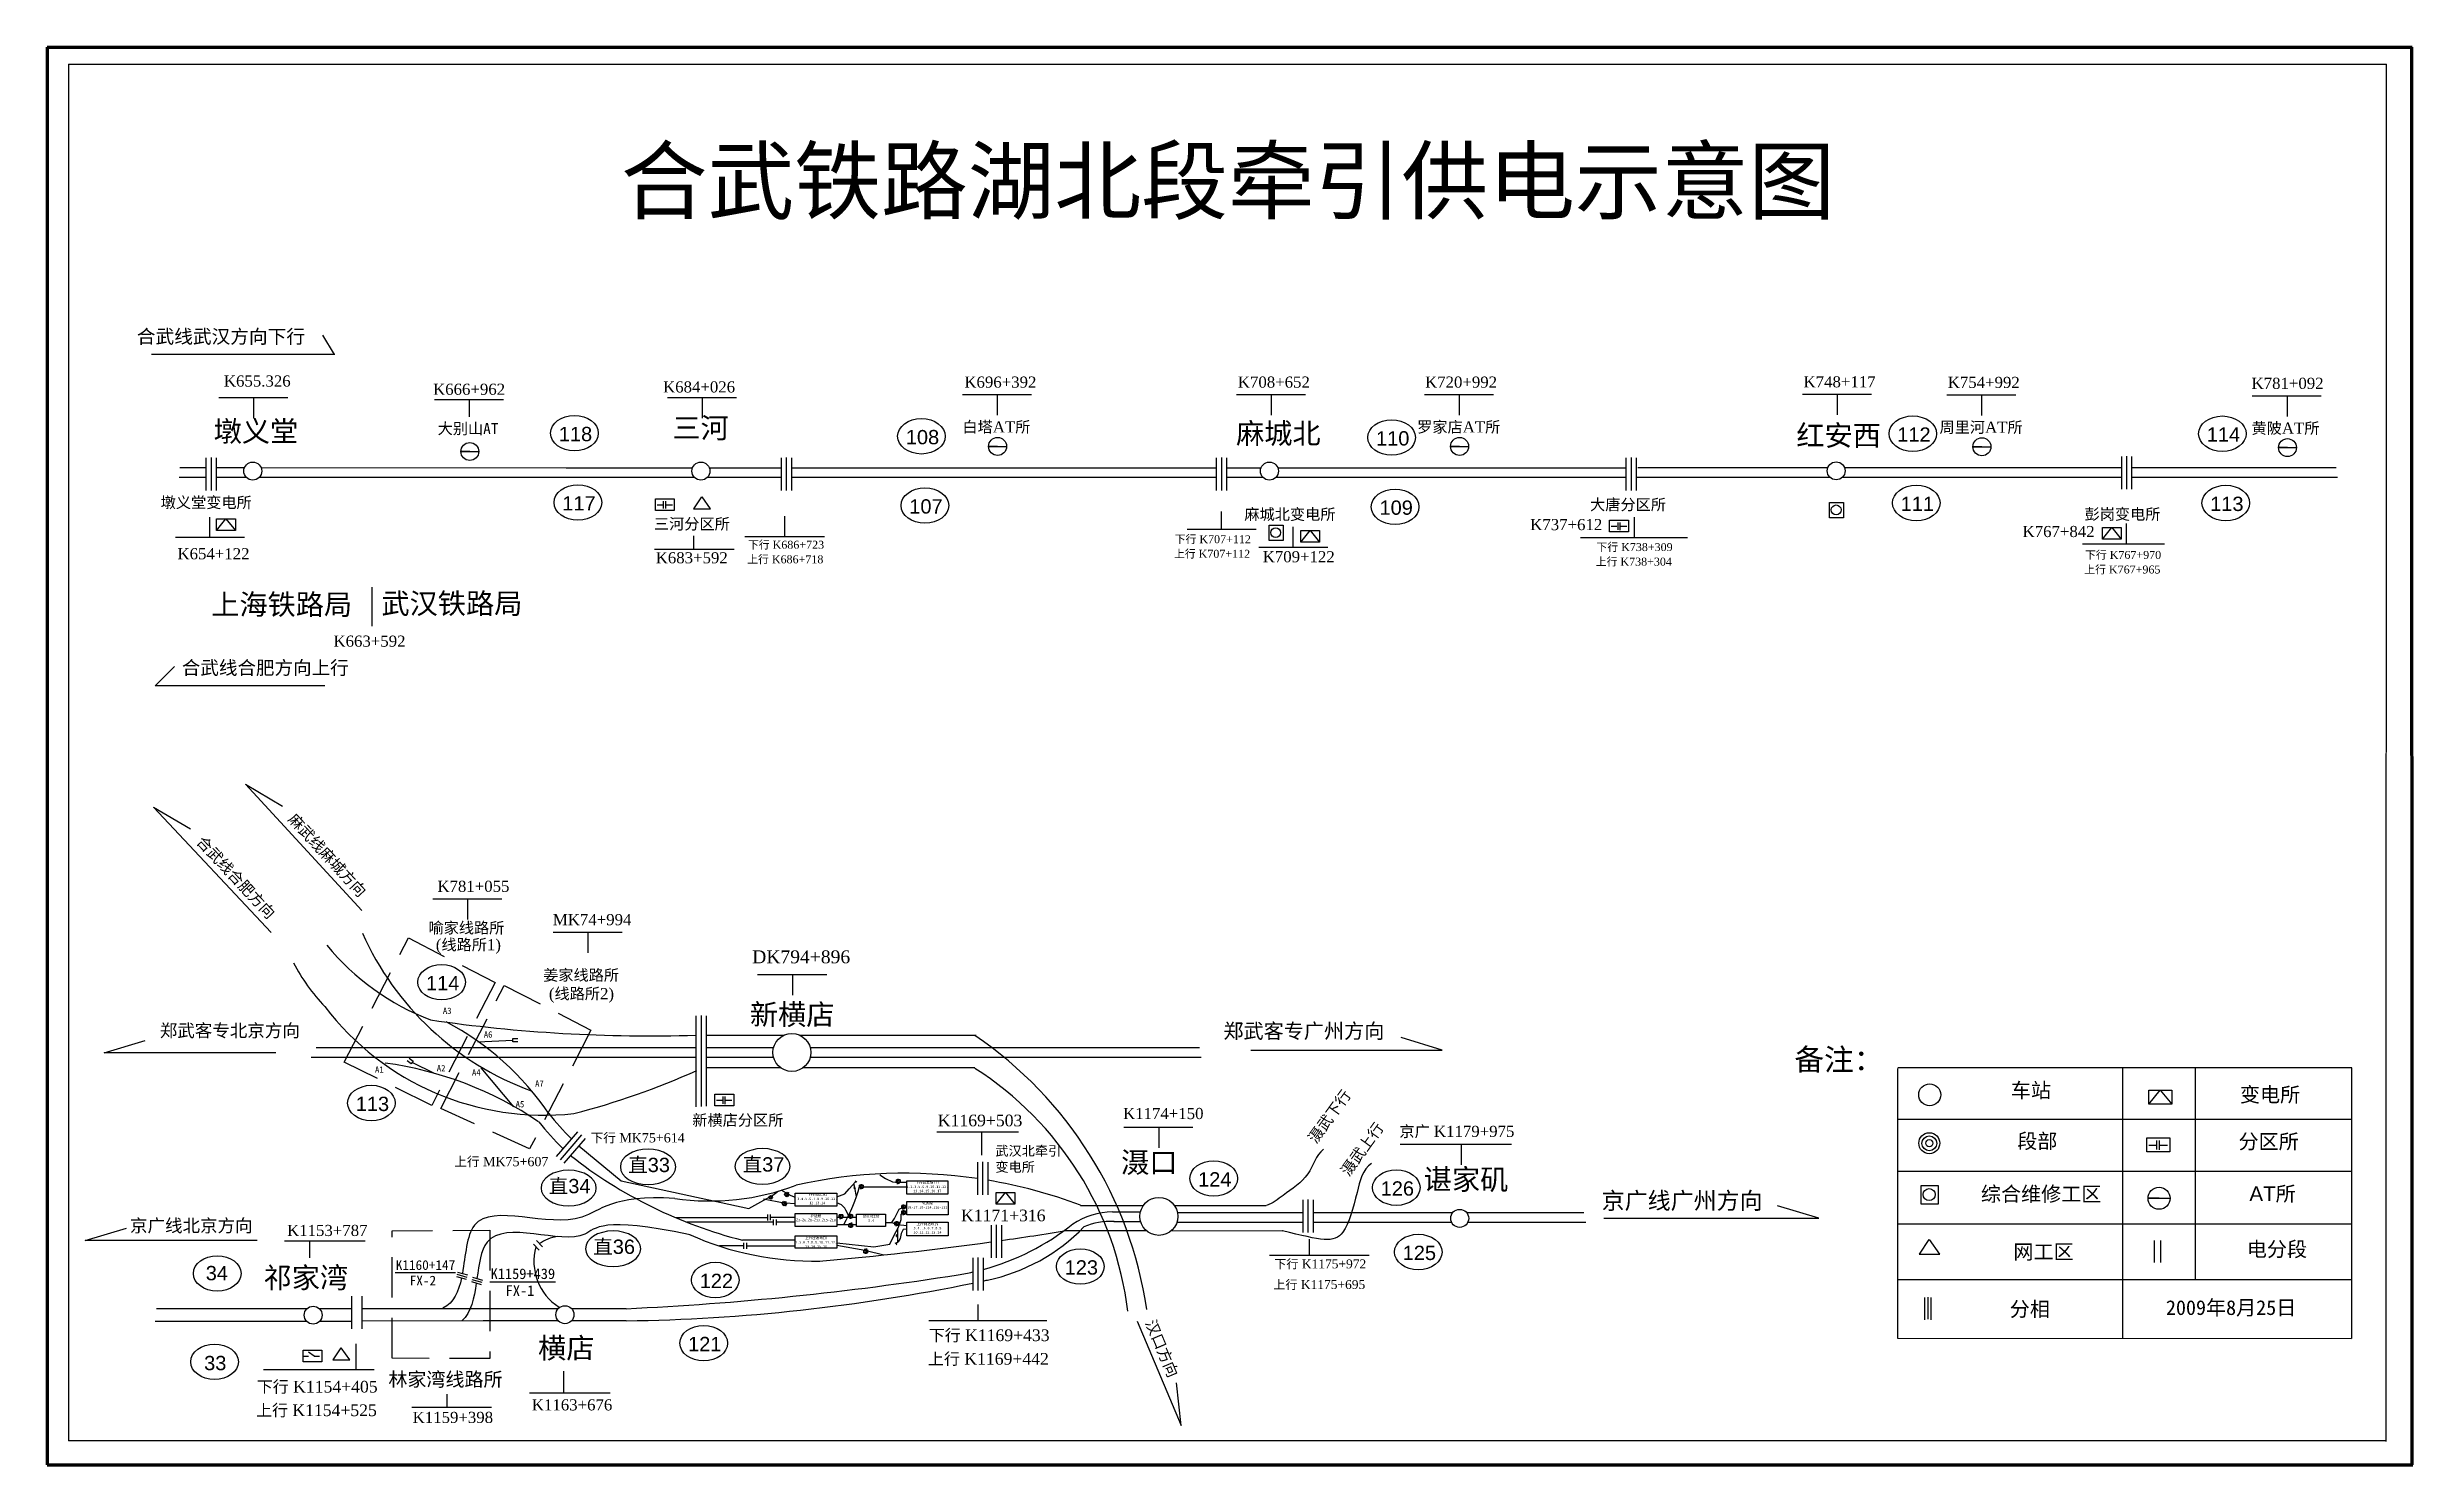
# Model space of a CAD drawing. Header units: millimetres. Extents: x 36 to 26165, y -41 to 810.
# Drawn here: x 36 to 779, y -41 to 405 of the extents above.
import ezdxf

# ---------------------------------------------------------------- set-up
doc = ezdxf.new("R2010")
doc.units = ezdxf.units.MM
doc.header["$MEASUREMENT"] = 0
doc.linetypes.add('DASHED', pattern=[19.05, 12.7, -6.35])
for name, color, linetype, lineweight in [('上站', 10, 'Continuous', 35), ('上站2', 140, 'Continuous', 40), ('站线', 7, 'Continuous', 30)]:
    doc.layers.add(name, color=color, linetype=linetype, lineweight=lineweight)
doc.styles.get("Standard").update_dxf_attribs({"font": 'SimSun.ttf', "height": 6})
doc.styles.add('style1', font='TIMES.TTF', dxfattribs={"height": 1.5})
doc.styles.add('style12', font='SimSun.ttf', dxfattribs={"height": 25.5})
doc.styles.add('隶书', font='SimSun.ttf', dxfattribs={"height": 6.5})

# ---------------------------------------------------------------- blocks, each defined once
blk = doc.blocks.new('GK')
blk.add_lwpolyline([(1229.1, 364.3), (1227.5, 364.3), (1227.5, 365.1), (1229.1, 365.1)], close=True)
at = {"layer": '上站', "color": 1}
for p, q in [((1225.3, 369.2), (1225.3, 364.7)), ((1225.3, 364.7), (1227.4, 364.7)), ((1230.8, 364.7), (1229.2, 364.7)), ((1230.8, 369.2), (1230.8, 364.7))]:
    blk.add_line(p, q, dxfattribs=at)
at = {"layer": '上站'}
for p, q in [((1226.9, 370.3), (1226.9, 367)), ((1229, 370.9), (1229, 366.2))]:
    blk.add_line(p, q, dxfattribs=at)

msp = doc.modelspace()

# ---------------------------------------------------------------- linework, layer by layer
for p, q in [((241.31, 263.16), (238.77, 259.35)), ((244.13, 259.35), (241.45, 263.16)), ((88.74, 252.6), (91.7, 256.27)), ((91.7, 256.27), (94.67, 252.6)), ((238.77, 259.35), (244.13, 259.35)), ((429.74, 248.89), (432.71, 252.55)), ((432.71, 252.55), (435.67, 248.89)), ((333.89, 40.67), (336.85, 44.34)), ((336.85, 44.34), (339.82, 40.67))]:
    msp.add_line(p, q)
at = {"lineweight": -3}
for p, q in [((681.84, 249.88), (684.8, 253.55)), ((684.8, 253.55), (687.76, 249.88)), ((696.4, 72.11), (700.02, 76.58)), ((700.02, 76.58), (703.63, 72.11)), ((627.28, 29.54), (624.18, 24.9)), ((624.18, 24.9), (630.72, 24.9)), ((630.72, 24.9), (627.45, 29.54)), ((127.84, -4.52), (125.3, -8.33)), ((130.66, -8.33), (127.98, -4.52)), ((125.3, -8.33), (130.66, -8.33))]:
    msp.add_line(p, q, dxfattribs=at)
for points in [[(226.77, 262.53), (232.7, 262.53), (232.7, 258.86), (226.77, 258.86)], [(526.87, 255.77), (532.8, 255.77), (532.8, 252.11), (526.87, 252.11)], [(681.84, 253.55), (687.76, 253.55), (687.76, 249.88), (681.84, 249.88)], [(245.49, 75.25), (251.42, 75.25), (251.42, 71.58), (245.49, 71.58)], [(696.4, 76.58), (703.63, 76.58), (703.63, 72.11), (696.4, 72.11)], [(695.8, 61.56), (703.03, 61.56), (703.03, 57.09), (695.8, 57.09)], [(624.83, 46.53), (630.21, 46.53), (630.21, 40.65), (624.83, 40.65)], [(115.94, -5.24), (121.86, -5.24), (121.86, -8.9), (115.94, -8.9)]]:
    msp.add_lwpolyline(points, close=True, dxfattribs=at)
for points in [[(596.04, 261.37), (600.45, 261.37), (600.45, 256.55), (596.04, 256.55)], [(88.74, 256.27), (94.67, 256.27), (94.67, 252.6), (88.74, 252.6)], [(419.77, 254.22), (424.18, 254.22), (424.18, 249.4), (419.77, 249.4)], [(429.74, 252.55), (435.67, 252.55), (435.67, 248.89), (429.74, 248.89)], [(333.89, 44.34), (339.82, 44.34), (339.82, 40.67), (333.89, 40.67)]]:
    msp.add_lwpolyline(points, close=True)
for centre in [(598.11, 259.03), (421.83, 251.88)]:
    msp.add_circle(centre, 1.55)
msp.add_circle((627.35, 43.67), 1.89, dxfattribs=at)
at = {"layer": '站线', "color": 5, "lineweight": 100}
for p, q in [((35.52, 404.53), (779.24, 404.53)), ((35.52, 404.53), (35.52, -41.26)), ((779.1, 404.53), (779.17, -41.26)), ((35.52, -41.26), (779.43, -41.26))]:
    msp.add_line(p, q, dxfattribs=at)
at = {"layer": '站线', "color": 5}
for p, q in [((42.2, 399.27), (771.15, 399.27)), ((42.21, 399.27), (42.23, -33.8)), ((771.12, 399.27), (771.01, -33.94)), ((269.55, 272.31), (403.11, 272.31)), ((535.78, 272.4), (595.49, 272.4)), ((600.73, 272.4), (687.8, 272.4)), ((433.58, 38.03), (477.53, 38.03)), ((481.88, 38.03), (518.72, 38.03)), ((173.65, 7.8), (134.43, 7.79)), ((196.2, 7.8), (173.65, 7.8)), ((217.58, 7.8), (200.43, 7.8)), ((42.22, -33.64), (771.03, -33.64))]:
    msp.add_line(p, q, dxfattribs=at)
at = {"layer": '站线', "color": 7, "lineweight": -3}
for p, q in [((125.83, 307.88), (122.19, 313.95)), ((125.97, 307.88), (68.25, 307.88)), ((89.45, 294.41), (111.16, 294.41)), ((100.37, 294.44), (100.37, 287.93)), ((157.26, 293.71), (178.97, 293.71)), ((168.18, 293.74), (168.18, 288.34)), ((230.58, 294.41), (252.28, 294.41)), ((241.49, 294.44), (241.49, 287.93)), ((323.31, 295.3), (345.02, 295.3)), ((334.23, 295.33), (334.23, 288.81)), ((409.47, 295.3), (431.18, 295.3)), ((420.38, 295.33), (420.38, 288.81)), ((468.6, 295.3), (490.31, 295.3)), ((479.52, 295.33), (479.52, 288.81)), ((587.51, 295.39), (609.21, 295.39)), ((598.42, 295.42), (598.42, 288.9)), ((632.88, 295.21), (654.59, 295.21)), ((643.79, 295.24), (643.79, 288.72)), ((728.99, 294.91), (750.69, 294.91)), ((739.9, 294.94), (739.9, 288.43)), ((168.4, 277.4), (165.57, 277.4)), ((165.57, 277.4), (171.23, 277.4)), ((331.54, 279), (337.21, 279)), ((334.38, 279), (331.54, 279)), ((479.67, 279), (476.84, 279)), ((476.84, 279), (482.5, 279)), ((641.11, 278.91), (646.77, 278.91)), ((643.94, 278.91), (641.11, 278.91)), ((740.05, 278.62), (737.22, 278.62)), ((737.22, 278.62), (742.88, 278.62)), ((227.27, 260.66), (229.06, 260.66)), ((229.25, 261.8), (229.25, 259.52)), ((229.92, 261.8), (229.92, 259.43)), ((230.11, 260.66), (232.09, 260.66)), ((86.66, 250.29), (86.66, 256.8)), ((267.42, 250.55), (267.42, 257.07)), ((404.75, 252.87), (404.75, 258.56)), ((427.37, 247.22), (427.37, 253.73)), ((527.37, 253.91), (529.16, 253.91)), ((529.42, 255.04), (529.42, 252.77)), ((530.08, 255.04), (530.08, 252.68)), ((530.27, 253.91), (532.26, 253.91)), ((534.72, 250.26), (534.72, 256.77)), ((689.46, 248.21), (689.46, 254.73)), ((97.58, 250.31), (75.87, 250.31)), ((226.47, 246.68), (251.55, 246.68)), ((238.85, 246.68), (238.85, 250.84)), ((279.98, 250.58), (254.91, 250.58)), ((415.67, 252.9), (393.96, 252.9)), ((438.29, 247.24), (416.58, 247.24)), ((551.35, 250.29), (517.72, 250.29)), ((701.37, 248.24), (675.58, 248.24)), ((137.63, 234.74), (137.63, 222.42)), ((69.41, 203.65), (75.5, 209.73)), ((122.76, 203.65), (69.41, 203.65)), ((134.46, 133.03), (97.83, 172.73)), ((97.83, 172.73), (109.46, 165.87)), ((105.88, 126.15), (68.88, 165.51)), ((68.88, 165.51), (80.57, 158.76)), ((53.39, 88.28), (66.32, 92.18)), ((474.19, 89.15), (461.26, 93.05)), ((107.41, 88.28), (53.39, 88.28)), ((414.02, 89.15), (474.19, 89.15)), ((617.45, 83.38), (617.45, -1.44)), ((617.55, 83.65), (760.24, 83.65)), ((688.31, -1.38), (688.31, 83.53)), ((711.06, 83.53), (711.06, 16.86)), ((760.19, 83.56), (760.19, -1.53)), ((247.98, 74.52), (247.98, 72.25)), ((248.64, 74.52), (248.64, 72.15)), ((245.99, 73.38), (247.79, 73.38)), ((248.83, 73.38), (250.82, 73.38)), ((617.52, 67.46), (760.16, 67.46)), ((374.12, 64.86), (395.83, 64.86)), ((385.04, 64.88), (385.04, 58.37)), ((480.22, 59.53), (480.22, 53.02)), ((698.83, 60.67), (698.83, 57.9)), ((699.64, 60.67), (699.64, 57.78)), ((460.96, 59.51), (495.97, 59.51)), ((696.41, 59.28), (698.6, 59.28)), ((699.87, 59.28), (702.29, 59.28)), ((760.18, 50.97), (617.52, 50.97)), ((261.98, 37.45), (261.98, 35.59)), ((262.91, 37.46), (262.91, 35.61)), ((592.62, 36.25), (579.69, 40.14)), ((699.66, 42.53), (696.21, 42.53)), ((696.21, 42.53), (703.12, 42.53)), ((47.45, 29.24), (60.38, 33.14)), ((263.77, 35.88), (263.77, 34.02)), ((264.7, 35.89), (264.7, 34.04)), ((524.99, 36.25), (592.62, 36.25)), ((617.52, 34.48), (760.18, 34.48)), ((101.47, 29.24), (47.45, 29.24)), ((110.09, 29.1), (135.52, 29.1)), ((117.95, 29.1), (117.95, 23.75)), ((190.16, 26.21), (188.46, 28.08)), ((191.22, 27.26), (189.34, 29.26)), ((254.52, 28.5), (254.52, 26.64)), ((255.44, 28.51), (255.44, 26.65)), ((302.25, 28.44), (302.1, 28.29)), ((302.46, 28.28), (302.25, 28.44)), ((302.46, 28.28), (302.69, 28.09)), ((302.69, 28.09), (302.46, 28.28)), ((302.69, 28.09), (302.52, 27.92)), ((302.52, 27.92), (302.69, 28.09)), ((419.92, 24.6), (451.19, 24.6)), ((698.14, 29.24), (698.14, 22.3)), ((700.15, 29.24), (700.15, 22.3)), ((760.18, 16.86), (617.45, 16.86)), ((625.86, 11.27), (625.86, 4.33)), ((626.93, 11.4), (626.93, 4.46)), ((627.86, 11.27), (627.86, 4.33)), ((312.76, 4.1), (349.84, 4.1)), ((378.31, 3.93), (392.1, -28.93)), ((116.12, -7.09), (117.7, -7.09)), ((119.43, -7.09), (117.63, -5.89)), ((119.43, -7.09), (121.16, -7.09)), ((132.54, -3.22), (132.54, -11.29)), ((617.45, -1.44), (760.19, -1.53)), ((103.51, -11.29), (138.27, -11.29)), ((197.88, -11.85), (197.88, -18.63)), ((187.2, -18.63), (212.49, -18.63)), ((392.1, -28.93), (390.69, -15.5)), ((150.18, -23.17), (175.22, -23.17))]:
    msp.add_line(p, q, dxfattribs=at)
at = {"layer": '站线', "color": 7}
for p, q in [((85.42, 275.44), (85.42, 265.17)), ((87.06, 275.54), (87.06, 265.17)), ((88.66, 275.44), (88.66, 265.17)), ((266.3, 275.44), (266.3, 265.17)), ((267.94, 275.54), (267.94, 265.17)), ((269.55, 275.44), (269.55, 265.17)), ((403.11, 275.44), (403.11, 265.17)), ((404.76, 275.54), (404.76, 265.17)), ((406.36, 275.44), (406.36, 265.17)), ((531.97, 275.44), (531.97, 265.17)), ((533.61, 275.54), (533.61, 265.17)), ((535.22, 275.44), (535.22, 265.17)), ((687.8, 275.85), (687.8, 265.58)), ((689.44, 275.95), (689.44, 265.58)), ((691.04, 275.85), (691.04, 265.58)), ((156.8, 136.73), (178.51, 136.73)), ((167.72, 136.76), (167.72, 130.24)), ((194.62, 126.24), (216.33, 126.24)), ((205.54, 126.27), (205.54, 119.76)), ((258.92, 112.93), (280.63, 112.93)), ((269.84, 112.95), (269.84, 106.44)), ((239.5, 99.91), (239.5, 71.33)), ((241.14, 100.03), (241.14, 71.39)), ((242.75, 99.95), (242.75, 71.52)), ((202.26, 63.44), (195.55, 55.67)), ((203.56, 62.44), (196.79, 54.59)), ((204.71, 61.32), (198, 53.55)), ((328.03, 53.85), (328.03, 43.58)), ((329.67, 53.95), (329.67, 43.58)), ((331.27, 53.85), (331.27, 43.58)), ((430.34, 42.05), (430.34, 31.78)), ((431.98, 42.15), (431.98, 31.78)), ((433.58, 42.05), (433.58, 31.78)), ((332.32, 34.06), (332.32, 23.79)), ((333.96, 34.16), (333.96, 23.79)), ((335.56, 34.06), (335.56, 23.79)), ((326.58, 23.82), (326.58, 13.55)), ((328.22, 23.92), (328.22, 13.55)), ((329.82, 23.82), (329.82, 13.55)), ((131.19, 11.69), (131.19, 1.42)), ((134.43, 11.69), (134.43, 1.42))]:
    msp.add_line(p, q, dxfattribs=at)
at = {"layer": '站线'}
for p, q in [((76.99, 269.28), (85.42, 269.28)), ((77.18, 272.32), (85.42, 272.32))]:
    msp.add_line(p, q, dxfattribs=at)
at = {"layer": '站线', "color": 1}
for p, q in [((88.66, 272.32), (97.54, 272.32)), ((102.77, 272.32), (198.68, 272.31)), ((198.68, 272.31), (238.46, 272.31)), ((243.69, 272.31), (266.3, 272.31)), ((243.7, 272.31), (266.27, 272.31)), ((243.7, 272.31), (266.27, 272.31)), ((394.27, 272.31), (403.11, 272.31)), ((406.37, 272.31), (417.27, 272.31)), ((422.5, 272.31), (531.97, 272.31)), ((691.04, 272.4), (755.32, 272.4)), ((370.51, 38.23), (379.31, 38.23)), ((390.97, 38.03), (430.34, 38.03)), ((117.14, 7.78), (69.83, 7.78)), ((131.19, 7.79), (121.11, 7.78))]:
    msp.add_line(p, q, dxfattribs=at)
at = {"layer": '站线', "color": 3}
for p, q in [((88.66, 269.28), (98.1, 269.28)), ((102.21, 269.28), (239.02, 269.29)), ((243.14, 269.29), (266.3, 269.29)), ((243.14, 269.29), (266.27, 269.29)), ((406.36, 269.29), (417.82, 269.29)), ((421.95, 269.29), (531.97, 269.3)), ((691.04, 269.31), (755.78, 269.31)), ((370.99, 35.25), (379.35, 35.25)), ((390.82, 35.06), (430.34, 35.06)), ((117.12, 3.77), (69.48, 3.75)), ((131.19, 3.82), (121.15, 3.78))]:
    msp.add_line(p, q, dxfattribs=at)
at = {"layer": '站线', "color": 30}
for p, q in [((269.55, 269.29), (403.11, 269.29)), ((535.41, 269.3), (596.12, 269.3)), ((600.09, 269.3), (687.8, 269.31)), ((433.58, 35.06), (477.12, 35.06)), ((482.29, 35.06), (519.43, 35.06)), ((172.62, 3.98), (134.43, 3.83)), ((196.24, 3.98), (172.62, 3.98)), ((217.58, 3.98), (200.38, 3.98))]:
    msp.add_line(p, q, dxfattribs=at)
at = {"layer": '站线', "color": 5, "lineweight": -3}
for p, q in [((120.08, 89.94), (239.5, 89.94)), ((118.54, 86.95), (239.5, 86.96)), ((286.34, 43.96), (287.75, 45.5)), ((287.75, 45.5), (289.74, 47.72)), ((289.5, 45.91), (289.18, 47.1)), ((289.61, 47.84), (289.78, 48.01)), ((289.91, 47.6), (289.61, 47.84)), ((289.91, 47.6), (290.07, 47.78)), ((283.79, 43.03), (286.34, 43.96))]:
    msp.add_line(p, q, dxfattribs=at)
at = {"layer": '站线', "color": 1, "lineweight": 30}
for p, q in [((170.91, 91.75), (181.94, 92.29)), ((181.91, 92.74), (183.46, 92.76)), ((181.92, 91.75), (181.91, 92.74)), ((183.47, 91.77), (181.92, 91.75))]:
    msp.add_line(p, q, dxfattribs=at)
at = {"layer": '站线', "color": 0, "lineweight": -3}
for p, q in [((242.75, 93.79), (267.13, 93.79)), ((272.24, 93.79), (327.65, 93.79)), ((242.88, 83.68), (266.02, 83.68)), ((273.36, 83.68), (327.25, 83.68)), ((161.2, -19.06), (161.2, -23.15))]:
    msp.add_line(p, q, dxfattribs=at)
at = {"layer": '站线', "color": 1, "lineweight": -3}
for p, q in [((242.75, 89.94), (263.92, 89.94)), ((275.46, 89.94), (397.89, 89.94)), ((242.75, 86.96), (263.89, 86.96)), ((275.49, 86.96), (398.41, 86.96))]:
    msp.add_line(p, q, dxfattribs=at)
at = {"layer": '站线', "color": 3, "lineweight": 30}
for p, q in [((149.95, 84.83), (148.74, 85.79)), ((149.35, 86.57), (150.57, 85.61)), ((150.57, 85.61), (149.95, 84.83)), ((157.34, 81.75), (150.3, 85.23))]:
    msp.add_line(p, q, dxfattribs=at)
at = {"layer": '站线', "lineweight": -3}
for p, q in [((182.2, 71.26), (172.02, 83.58)), ((315.3, 63.45), (340.91, 63.45)), ((329.27, 63.35), (329.27, 56.05)), ((432.33, 29.62), (432.33, 24.58)), ((328.18, 9.12), (328.18, 4.08))]:
    msp.add_line(p, q, dxfattribs=at)
at = {"layer": '站线', "color": 5, "lineweight": 30}
for p, q in [((202.7, 58.98), (216.01, 47.99)), ((216.01, 47.99), (256.1, 39.3)), ((256.1, 39.3), (262.76, 43.01)), ((260.79, 42.4), (267.15, 41.12)), ((267.63, 41.05), (270.75, 40.9)), ((268.35, 43.79), (270.73, 42.91))]:
    msp.add_line(p, q, dxfattribs=at)
at = {"layer": '站线', "color": 6, "lineweight": 30}
for p, q in [((263.13, 43.12), (265.46, 44.85)), ((267.98, 44.14), (266.33, 45.09)), ((297.32, 49.93), (299.1, 48.71)), ((299.1, 48.71), (301.37, 47.71))]:
    msp.add_line(p, q, dxfattribs=at)
at = {"layer": '站线', "color": 51, "lineweight": -3}
for p, q in [((290.03, 43.13), (289.53, 45.77)), ((290.98, 46.14), (291.34, 46.14)), ((270.77, 36.45), (262.91, 36.45)), ((270.74, 35.01), (264.7, 35.01)), ((283.75, 34.27), (287.93, 34.27)), ((283.78, 36.59), (284.92, 36.59))]:
    msp.add_line(p, q, dxfattribs=at)
at = {"layer": '站线', "color": 97, "lineweight": 30}
for p, q in [((291.8, 46.13), (305.84, 46.13)), ((303.37, 47.61), (305.82, 47.59))]:
    msp.add_line(p, q, dxfattribs=at)
at = {"layer": '站线', "color": 242, "lineweight": 30}
msp.add_line((301.37, 47.71), (302.91, 47.62), dxfattribs=at)
at = {"layer": '站线', "color": 130, "lineweight": -3}
for p, q in [((301.93, 36.14), (303.48, 39.13)), ((303.48, 39.13), (304.6, 39.67)), ((288.37, 34.27), (290.05, 34.24)), ((288.41, 36.6), (290.05, 36.57)), ((299.11, 34.95), (301.14, 34.88)), ((301.14, 34.88), (301.93, 36.14)), ((301.14, 34.88), (302.47, 34.37))]:
    msp.add_line(p, q, dxfattribs=at)
at = {"layer": '站线', "color": 125, "lineweight": -3}
for p, q in [((304.08, 37.52), (304.66, 37.94)), ((304.08, 35.83), (304.08, 37.52)), ((300.46, 28.14), (301.79, 30.71)), ((301.79, 30.71), (303.18, 33.41)), ((302.87, 32.79), (302.86, 30.87)), ((303.18, 33.41), (304.08, 35.83)), ((283.78, 28.47), (295.49, 27.27)), ((283.8, 27.79), (292.6, 26.21)), ((295.49, 27.27), (300.46, 28.14))]:
    msp.add_line(p, q, dxfattribs=at)
at = {"layer": '站线', "color": 53, "lineweight": -3}
for p, q in [((305.06, 39.63), (305.82, 39.62)), ((305.11, 37.93), (305.82, 37.93)), ((293.1, 26.1), (298.61, 24.77))]:
    msp.add_line(p, q, dxfattribs=at)
at = {"layer": '站线', "color": 2, "lineweight": -3}
for p, q in [((360.48, 40.24), (380.21, 40.24)), ((390.02, 40.24), (418.89, 40.24)), ((356.01, 32.4), (381.11, 32.4)), ((389.12, 32.4), (423.92, 32.33))]:
    msp.add_line(p, q, dxfattribs=at)
at = {"layer": '站线', "color": 125, "lineweight": 30}
for p, q in [((261.97, 36.43), (233.14, 36.43)), ((263.78, 35), (236.65, 35)), ((270.76, 29.37), (254.16, 29.37)), ((270.73, 27.5), (255.45, 27.5))]:
    msp.add_line(p, q, dxfattribs=at)
at = {"layer": '站线', "color": 70, "lineweight": -3}
msp.add_line((285.36, 36.59), (287.97, 36.59), dxfattribs=at)
at = {"layer": '站线', "color": 175, "lineweight": -3}
for p, q in [((302.86, 30.7), (302.93, 28.69)), ((302.93, 34.23), (305.82, 34)), ((303.7, 29.83), (303.13, 28.85)), ((304.08, 31.41), (303.7, 29.83)), ((304.72, 32.71), (304.08, 31.41)), ((305.83, 32.79), (304.72, 32.71)), ((303.13, 28.85), (302.46, 28.28))]:
    msp.add_line(p, q, dxfattribs=at)
at = {"layer": '站线', "color": 53, "lineweight": 30}
msp.add_line((254.52, 27.56), (246.88, 27.56), dxfattribs=at)
at = {"layer": '站线', "color": 7, "linetype": 'DASHED', "lineweight": -3}
for points in [[(149.07, 124.44), (176.33, 110.39), (156.43, 71.76), (128.91, 85.36)], [(179.22, 109.46), (206.47, 95.41), (187.2, 58.05), (159.28, 70.78)], [(143.98, 32.33), (174.65, 32.48), (174.68, -7.89), (144.02, -7.77)]]:
    msp.add_lwpolyline(points, close=True, dxfattribs=at)
at = {"layer": '站线', "color": 9, "lineweight": -3}
for points in [[(305.82, 48.05), (318.73, 48.05), (318.73, 43.8), (305.82, 43.8)], [(270.75, 44.12), (283.78, 44.12), (283.78, 40.06), (270.75, 40.06)], [(270.75, 37.72), (283.78, 37.72), (283.78, 33.66), (270.75, 33.66)], [(290.05, 37.51), (299.12, 37.51), (299.12, 33.67), (290.05, 33.67)], [(305.82, 41.53), (318.79, 41.53), (318.79, 37.28), (305.82, 37.28)], [(270.75, 30.67), (283.78, 30.67), (283.78, 26.83), (270.75, 26.83)], [(305.82, 35.02), (318.86, 35.02), (318.86, 30.69), (305.82, 30.69)]]:
    msp.add_lwpolyline(points, close=True, dxfattribs=at)
at = {"layer": '站线', "lineweight": -3}
for points in [[(144.92, 19.23), (163.9, 19.23)], [(164.21, 17.93), (167.3, 17.04)], [(164.35, 18.62), (167.44, 17.72)], [(164.55, 19.3), (167.64, 18.41)], [(168.91, 16.32), (172, 15.43)], [(169.05, 17.01), (172.14, 16.12)], [(169.26, 17.7), (172.35, 16.8)], [(174.72, 16.3), (195.33, 16.3)]]:
    msp.add_lwpolyline(points, dxfattribs=at)
at = {"layer": '站线', "color": 7, "lineweight": -3}
for centre, radius in [((168.4, 277.4), 2.83), ((334.38, 279), 2.83), ((479.67, 279), 2.83), ((643.94, 278.91), 2.83), ((740.05, 278.62), 2.83), ((100.15, 271.23), 2.83), ((241.08, 271.23), 2.83), ((419.88, 271.23), 2.83), ((598.11, 271.32), 2.83), ((269.69, 88.39), 5.97), ((627.53, 75.08), 3.45), ((627.4, 59.85), 3.3), ((627.4, 59.8), 2.32), ((627.4, 59.85), 1.12), ((699.66, 42.53), 3.45), ((385.11, 36.83), 5.97), ((479.71, 36.22), 2.83), ((119.13, 5.77), 2.83), ((198.31, 5.92), 2.83)]:
    msp.add_circle(centre, radius, dxfattribs=at)
at = {"layer": '站线', "color": 1}
for centre, radius, start, end in [((184.46, 172.59), 79.23, 219.58582, 248.98462), ((309.42, 95.58), 78.14, 285.13398, 308.52499)]:
    msp.add_arc(centre, radius, start, end, dxfattribs=at)
at = {"layer": '站线', "lineweight": -3}
msp.add_arc((219.73, 163.77), 93.13, 203.952, 249.85106, dxfattribs=at)
at = {"layer": '站线', "color": 3}
for centre, radius, start, end in [((164.57, 143.13), 58.04, 207.23383, 223.99024), ((319.19, 74.48), 58.92, 281.78194, 315.97375), ((209.18, 587.28), 583.36, 281.9354, 282.07143)]:
    msp.add_arc(centre, radius, start, end, dxfattribs=at)
at = {"layer": '站线', "color": 3, "lineweight": 30}
for centre, radius, start, end in [((191.67, 155.12), 86.46, 217.21867, 276.29859), ((126.8, -26.44), 112.48, 55.78397, 82.34613), ((139.99, 305.42), 244.03, 284.51673, 294.14592), ((254.43, 117.09), 81.79, 218.15113, 226.08588), ((369.79, 14.67), 20.58, 86.64109, 113.67751)]:
    msp.add_arc(centre, radius, start, end, dxfattribs=at)
at = {"layer": '站线', "color": 1, "lineweight": 30}
for centre, radius, start, end in [((225.26, 572.47), 478.87, 261.69029, 271.70353), ((119.45, 19.16), 89.12, 34.02727, 62.22405), ((256.27, 117.74), 79.51, 217.5943, 225.3004), ((370.99, 14.53), 23.72, 91.05419, 123.10659)]:
    msp.add_arc(centre, radius, start, end, dxfattribs=at)
at = {"layer": '站线', "color": 0, "lineweight": -3}
for centre, radius, start, end in [((256.19, -10.93), 126.48, 8.4125, 55.81731), ((270.28, -5.84), 105.84, 6.95968, 57.4364)]:
    msp.add_arc(centre, radius, start, end, dxfattribs=at)
at = {"layer": '站线', "color": 125, "lineweight": 30}
msp.add_arc((289.64, 169.77), 144.82, 231.80112, 255.8156, dxfattribs=at)
at = {"layer": '站线', "color": 6, "lineweight": 30}
for centre, radius, start, end in [((243.95, 117.93), 76.26, 261.67506, 290.82968), ((305.17, -106.46), 156.86, 81.62184, 102.55892)]:
    msp.add_arc(centre, radius, start, end, dxfattribs=at)
at = {"layer": '站线', "color": 51, "lineweight": -3}
msp.add_arc((241.91, 59.73), 50.91, 330, 344.58468, dxfattribs=at)
at = {"layer": '站线', "color": 2, "lineweight": -3}
for centre, radius, start, end in [((305.17, -106.46), 156.86, 69.35583, 80.42194), ((195.13, 1015.86), 996.55, 278.10067, 279.28978)]:
    msp.add_arc(centre, radius, start, end, dxfattribs=at)
at = {"layer": '站线', "color": 53, "lineweight": 30}
for centre, radius, start, end in [((198.06, 16.86), 13.8, 99.32341, 124.32626), ((276.71, 119.23), 96.46, 246.03318, 271.03025), ((195.13, 1015.86), 996.55, 274.78806, 277.91228)]:
    msp.add_arc(centre, radius, start, end, dxfattribs=at)
at = {"layer": '站线', "color": 5, "lineweight": 30}
msp.add_arc((205.55, 22.66), 16.99, 164.26045, 237.61912, dxfattribs=at)
at = {"layer": '站线', "color": 5}
for centre, radius, start, end in [((172.41, 966.58), 959.85, 272.69762, 278.96664), ((309.42, 95.58), 78.14, 279.26896, 282.68266)]:
    msp.add_arc(centre, radius, start, end, dxfattribs=at)
at = {"layer": '站线', "color": 30}
msp.add_arc((209.18, 587.28), 583.36, 270.82538, 281.60987, dxfattribs=at)
at = {"layer": '站线', "color": 1, "lineweight": -3}
for centre in [(201.3, 283.16), (458.31, 281.81), (719.56, 282.99), (159.53, 110.48), (402.35, 48.74), (88.96, 18.89)]:
    msp.add_ellipse(centre, major_axis=(-7.49, 0), ratio=0.74516, dxfattribs=at)
at = {"layer": '站线', "color": 5, "lineweight": -3}
for centre in [(310.43, 282.19), (622.22, 283), (459.77, 45.88), (245.61, 16.81)]:
    msp.add_ellipse(centre, major_axis=(-7.49, 0), ratio=0.74516, dxfattribs=at)
at = {"layer": '站线', "color": 70, "lineweight": -3}
msp.add_ellipse((202.39, 261.37), major_axis=(-7.49, 0), ratio=0.74516, dxfattribs=at)
at = {"layer": '站线', "color": 30, "lineweight": -3}
for centre in [(311.52, 260.4), (623.31, 261.21), (466.69, 25.62), (241.95, -3.05)]:
    msp.add_ellipse(centre, major_axis=(-7.49, 0), ratio=0.74516, dxfattribs=at)
at = {"layer": '站线', "color": 3, "lineweight": -3}
for centre in [(459.4, 260.01), (720.65, 261.2), (137.44, 72.48), (360.39, 21.05), (88.11, -8.89)]:
    msp.add_ellipse(centre, major_axis=(-7.49, 0), ratio=0.74516, dxfattribs=at)
at = {"layer": '站线', "color": 5, "lineweight": -3, "extrusion": (0, 0, -1)}
msp.add_ellipse((224.45, 52.4), major_axis=(8.69, 0), ratio=0.64254, dxfattribs=at)
at = {"layer": '站线', "color": 6, "lineweight": -3, "extrusion": (0, 0, -1)}
msp.add_ellipse((260.44, 52.56), major_axis=(8.69, 0), ratio=0.64254, dxfattribs=at)
at = {"layer": '站线', "color": 125, "lineweight": -3, "extrusion": (0, 0, -1)}
msp.add_ellipse((199.48, 45.75), major_axis=(8.69, 0), ratio=0.64254, dxfattribs=at)
at = {"layer": '站线', "color": 53, "lineweight": -3, "extrusion": (0, 0, -1)}
msp.add_ellipse((213.46, 26.67), major_axis=(8.69, 0), ratio=0.64254, dxfattribs=at)
at = {"layer": '站线', "color": 2, "lineweight": -3}
for points, start_tangent, end_tangent in [([(436.88, 57.93), (431.93, 50.21), (424.21, 43.45), (418.98, 40.24)], (-0.774833, -0.632166), (-0.93638, -0.350989)), ([(451.96, 53.51), (447.42, 44.31), (443, 31.92), (423.97, 32.32), (423.92, 32.33)], (-0.824157, -0.566361), (0.935049, -0.354519))]:
    msp.add_spline(points, degree=3, dxfattribs=dict(at, start_tangent=start_tangent, end_tangent=end_tangent))
at = {"layer": '站线', "color": 6, "lineweight": 30}
msp.add_open_spline([(232.9, 42.47), (213.02, 43.66), (202.2, 28.74), (167.77, 44.83), (167.08, 24.55), (166.06, 18.87)], degree=3, knots=[0, 0, 0, 0, 17.902621, 51.807721, 66.971945, 66.971945, 66.971945, 66.971945], dxfattribs=at)
at = {"layer": '站线', "color": 5, "lineweight": -3}
msp.add_spline([(287.62, 36.6), (283.78, 41.07), (283.76, 41.08), (283.76, 41.09)], degree=3, dxfattribs=at)
at = {"layer": '站线', "color": 53, "lineweight": 30}
msp.add_open_spline([(237.66, 31.06), (209.42, 37.08), (205.09, 23.93), (173.46, 38.71), (171.28, 21.81), (170.64, 17.3)], degree=3, knots=[2.150194, 2.150194, 2.150194, 2.150194, 17.902621, 51.807721, 63.672027, 63.672027, 63.672027, 63.672027], dxfattribs=at)
at = {"layer": '站线', "color": 5, "lineweight": 30}
msp.add_open_spline([(165.79, 17.47), (164.91, 13.28), (163.41, 9.59), (159.96, 7.98)], degree=3, dxfattribs=at)
at = {"layer": '站线', "color": 30, "lineweight": 30}
msp.add_open_spline([(170.44, 15.88), (169.74, 11.21), (168.8, 6.6), (165.94, 3.98)], degree=3, dxfattribs=at)

# ---------------------------------------------------------------- block references
at = {"layer": '上站', "color": 5}
for p, xscale, yscale, zscale, rotation in [((-3.03, 84.27), 0.2138725578625139, 0.213872557862544, 0.2138725578625435, 334.8587816273471), ((240.2, 109.38), 0.06274270519476123, 0.06274270519474356, 0.06274270519474993, 291.1266173772896), ((551.09, 123.06), 0.2111818438267961, 0.211181843826779, 0.2111818438267819, 179.8576663040213), ((562.65, 124.68), 0.2111818438267961, 0.211181843826779, 0.2111818438267819, 179.8576663040213), ((83.34, -81.22), 0.1703723074865265, 0.1703723074865167, 0.1703723074865166, 17.98771034628427), ((-3.79, 81.4), 0.2138725578625139, 0.213872557862544, 0.2138725578625435, 334.8587816273471), ((544.65, 113.66), 0.2111818438267961, 0.211181843826779, 0.2111818438267819, 179.8576663040213), ((547.71, 113.7), 0.2111818438267961, 0.211181843826779, 0.2111818438267819, 179.8576663040213), ((564.34, 116.65), 0.2111818438267961, 0.211181843826779, 0.2111818438267819, 179.8576663040213), ((564.4, 114.9), 0.2111818438267961, 0.211181843826779, 0.2111818438267819, 179.8576663040213), ((28.65, -42.82), 0.2111818438268529, 0.211181843826779, 0.2111818438267819, 359.8576663040213), ((562.22, 111.44), 0.2111818438267961, 0.211181843826779, 0.2111818438267819, 179.8576663040213), ((273.61, 129.27), 0.08014251239446303, 0.08014251239444548, 0.08014251239446073, 269.8576663040097), ((33.37, -50.98), 0.2111818438268529, 0.211181843826779, 0.2111818438267819, 359.8576663040213)]:
    msp.add_blockref('GK', p, dxfattribs=dict(at, xscale=xscale, yscale=yscale, zscale=zscale, rotation=rotation))

# ---------------------------------------------------------------- texts
at = {"lineweight": -3, "attachment_point": 1}
for s, insert, char_height, width in [('{\\fSimSun|b0|i0|c134|p2;\\H1.187x;备注：}', (584.96, 89.61), 5.7787, 27.9156), ('{\\fSimSun|b0|i0|c134|p2;\\H1.187x;车站}', (653.05, 78.81), 3.9013, 22.0106), ('{\\fSimSun|b0|i0|c134|p2;变电所}', (725.09, 77.45), 4.6328, 21.9655), ('{\\fSimSun|b0|i0|c134|p2;段部}', (655.03, 62.82), 4.6328, 88.5445), ('{\\fSimSun|b0|i0|c134|p2;\\H1.187x;分区所}', (724.64, 62.71), 3.9013, 22.0106), ('综合维修工区', (643.62, 46.21), 4.633, 58.1388), ('{\\fArial|b0|i0|c0|p32;AT}所', (728.06, 46.28), 4.6328, 21.9705), ('{\\fSimSun|b0|i0|c134|p2;网工区}', (653.84, 28.03), 4.6328, 35.6973), ('电分段', (727.26, 28.84), 4.633, 35.6973), ('{\\fSimSun|b0|i0|c134|p2;分相}', (652.69, 10), 4.6328, 35.6973), ('{\\H1.187x;2009年8月25日}', (701.82, 10.46), 3.9013, 49.1688)]:
    msp.add_mtext(s, dxfattribs=dict(at, insert=insert, char_height=char_height, width=width))
at = {"insert": (333.68, 58.96), "char_height": 3.0378, "width": 23.9762, "attachment_point": 1}
msp.add_mtext('{\\fSimSun|b1|i0|c134|p2;武汉北牵引变电所}', dxfattribs=at)
at = {"layer": '上站2', "style": 'style12'}
msp.add_text('合武铁路湖北段牵引供电示意图', height=20, dxfattribs=at).set_placement((215.87, 352.53))
at = {"layer": '站线'}
for s, height, style, p in [('合武线武汉方向下行', 4.309, '隶书', (63.67, 311.41)), ('K708+652', 3.5, 'style1', (409.94, 297.48)), ('K720+992', 3.5, 'style1', (468.81, 297.48)), ('麻城北', 6.5, '隶书', (409.38, 279.85)), ('罗家店AT所', 3.5, 'style1', (466.34, 283.38)), ('红安西', 6.5, '隶书', (585.58, 279.21)), ('周里河AT所', 3.5, 'style1', (630.61, 283.29)), ('墩义堂变电所', 3.5, 'style1', (71.18, 259.63)), ('大唐分区所', 3.5, 'style1', (520.72, 258.96)), ('三河分区所', 3.5, 'style1', (226.3, 252.88)), ('麻城北变电所', 3.5, 'style1', (412.01, 255.91)), ('K654+122', 3.5, 'style1', (76.46, 243.5)), ('K683+592', 3.5, 'style1', (226.86, 242.23)), ('下行 K686+723', 2.5, 'style1', (255.87, 246.83)), ('上行 K707+112', 2.5, 'style1', (389.85, 243.98)), ('下行 K707+112', 2.5, 'style1', (390.08, 248.57)), ('K709+122', 3.5, 'style1', (417.76, 242.56)), ('上行 K686+718', 2.5, 'style1', (255.64, 242.25)), ('上海铁路局', 6.5, '隶书', (87.06, 226.05)), ('武汉铁路局', 6.5, '隶书', (140.6, 226.36)), ('K663+592', 3.5, 'style1', (125.52, 216.01)), ('合武线合肥方向上行', 4.275, '隶书', (77.82, 207.25)), ('K781+055', 3.5, 'style1', (158.2, 138.91)), ('喻家线路所', 3.5, 'style1', (155.4, 125.85)), ('MK74+994', 3.5, 'style1', (194.5, 128.42)), ('(线路所1)', 3.5, 'style1', (157.7, 120.54)), ('DK794+896', 4.075, 'style1', (257.2, 116.43)), ('姜家线路所', 3.5, 'style1', (191.46, 110.98)), ('(线路所2)', 3.5, 'style1', (193.27, 105.15)), ('新横店', 6.5, '隶书', (256.47, 97.08)), ('郑武客专北京方向', 4.038, '隶书', (70.89, 93.26)), ('A3', 2, '隶书', (159.93, 100.49)), ('郑武客专广州方向', 4.64, '隶书', (405.39, 92.83)), ('A6', 2, '隶书', (172.81, 93.05)), ('A1', 2, '隶书', (138.58, 82.02)), ('A2', 2, '隶书', (158.01, 82.45)), ('A4', 2, '隶书', (169.08, 81.1)), ('A7', 2, '隶书', (188.93, 77.59)), ('A5', 2, '隶书', (182.81, 71.13)), ('新横店分区所', 3.5, 'style1', (238.36, 65.36)), ('K1169+503', 3.677, 'style1', (315.59, 65.16)), (' K1174+150', 3.5, 'style1', (372.52, 67.44)), ('下行 MK75+614', 2.9107, 'style1', (206.39, 60.1)), ('上行 MK75+607', 2.9107, 'style1', (163.52, 52.62)), ('滠口', 6.5, '隶书', (373.25, 50.58)), ('京广线广州方向', 5.303, '隶书', (524.35, 39.14)), ('K1171+316', 3.677, 'style1', (322.88, 35.29)), ('京广线北京方向', 4.038, '隶书', (61.53, 31.92)), ('K1160+147', 3.057, '隶书', (145.1, 20)), ('下行 K1175+972', 2.7994, 'style1', (421.38, 20.49)), ('祁家湾', 6.5, '隶书', (103.54, 14.31)), ('FX-2', 3.057, '隶书', (149.48, 15.12)), ('K1159+439', 3.318, '隶书', (174.92, 17.13)), ('FX-1', 3.318, '隶书', (179.67, 11.83)), ('上行 K1175+695', 2.7994, 'style1', (421.07, 14)), ('下行 K1169+433', 3.6765, 'style1', (312.74, -2.39)), ('横店', 6.5, '隶书', (189.86, -7.81)), ('上行 K1169+442', 3.6765, 'style1', (312.5, -9.8)), ('下行 K1154+405', 3.6765, 'style1', (101.41, -18.57)), ('林家湾线路所', 4.389, '隶书', (142.78, -16.62)), ('上行 K1154+525', 3.6765, 'style1', (101.17, -25.98)), ('K1163+676', 3.5, 'style1', (187.91, -24.19)), ('K1159+398', 3.5, 'style1', (150.41, -28.14))]:
    msp.add_text(s, height=height, dxfattribs=dict(at, style=style)).set_placement(p)
at = {"layer": '站线', "lineweight": -3}
for s, height, style, p in [('K655.326', 3.5, 'style1', (91.06, 297.82)), ('K666+962', 3.5, 'style1', (156.84, 295.23)), ('K684+026', 3.5, 'style1', (229.17, 295.97)), ('K696+392', 3.5, 'style1', (323.93, 297.48)), ('K748+117', 3.5, 'style1', (587.85, 297.57)), ('K754+992', 3.5, 'style1', (633.19, 297.39)), ('K781+092', 3.5, 'style1', (728.75, 297.1)), ('墩义堂', 6.5, '隶书', (87.85, 280.53)), ('大别山AT', 3.5, '隶书', (158.28, 282.88)), ('三河', 6.5, '隶书', (232.13, 281.59)), ('白塔AT所', 3.5, 'style1', (323.33, 283.38)), ('黄陂AT所', 3.5, 'style1', (728.74, 283)), ('K737+612', 3.5, 'style1', (501.89, 252.67)), ('K767+842', 3.5, 'style1', (656.74, 250.49)), ('彭岗变电所', 3.5, 'style1', (676.23, 255.96)), ('下行 K738+309', 2.5, 'style1', (522.73, 246.09)), ('下行 K767+970', 2.5, 'style1', (676.37, 243.63)), ('上行 K738+304', 2.5, 'style1', (522.5, 241.51)), ('上行 K767+965', 2.5, 'style1', (676.14, 239.04)), ('京广 K1179+975', 3.5, 'style1', (460.74, 61.82)), ('谌家矶', 6.5, '隶书', (468.42, 45.23)), ('K1153+787', 3.5, 'style1', (110.92, 30.66))]:
    msp.add_text(s, height=height, dxfattribs=dict(at, style=style)).set_placement(p)
at = {"layer": '站线'}
for s, rotation, style, p in [('麻武线麻城方向', 312.6986, '隶书', (111, 161.55)), ('合武线合肥方向', 313.23059, '隶书', (82.15, 154.45)), ('滠武下行', 54.23426, 'style1', (434.59, 59.54)), ('滠武上行', 54.23426, 'style1', (444.87, 49.24)), ('汉口方向', 292.77603, '隶书', (380.79, 3.43))]:
    msp.add_text(s, height=3.5, rotation=rotation, dxfattribs=dict(at, style=style)).set_placement(p)
at = {"layer": '站线', "color": 1, "lineweight": -3, "char_height": 4.5, "attachment_point": 1}
for s, insert in [('{\\fArial|b0|i0|c0|p34;118}', (196.39, 285.15)), ('{\\fArial|b0|i0|c0|p34;110}', (453.4, 283.79)), ('{\\fArial|b0|i0|c0|p34;114}', (714.65, 284.98)), ('{\\fArial|b0|i0|c0|p34;114}', (154.62, 112.46)), ('{\\fArial|b0|i0|c0|p34;124}', (397.44, 50.73)), ('{\\fArial|b0|i0|c0|p34;34}', (85.35, 21.25))]:
    msp.add_mtext(s, dxfattribs=dict(at, insert=insert))
at = {"layer": '站线', "color": 5, "lineweight": -3, "char_height": 4.5, "attachment_point": 1}
for s, insert in [('{\\fArial|b0|i0|c0|p34;108}', (305.52, 284.17)), ('{\\fArial|b0|i0|c0|p34;112}', (617.32, 284.98)), ('直{\\fArial|b0|i0|c0|p34;33}', (218.21, 55.27)), ('{\\fArial|b0|i0|c0|p34;126}', (454.86, 47.86)), ('{\\fArial|b0|i0|c0|p34;122}', (240.7, 18.79))]:
    msp.add_mtext(s, dxfattribs=dict(at, insert=insert))
at = {"layer": '站线', "color": 70, "lineweight": -3, "insert": (197.48, 263.35), "char_height": 4.5, "attachment_point": 1}
msp.add_mtext('{\\fArial|b0|i0|c0|p34;117}', dxfattribs=at)
at = {"layer": '站线', "color": 30, "lineweight": -3, "char_height": 4.5, "attachment_point": 1}
for s, insert in [('{\\fArial|b0|i0|c0|p34;107}', (306.61, 262.38)), ('{\\fArial|b0|i0|c0|p34;111}', (618.4, 263.19)), ('{\\fArial|b0|i0|c0|p34;125}', (461.78, 27.61)), ('{\\fArial|b0|i0|c0|p34;121}', (237.04, -1.06))]:
    msp.add_mtext(s, dxfattribs=dict(at, insert=insert))
at = {"layer": '站线', "color": 3, "lineweight": -3, "char_height": 4.5, "attachment_point": 1}
for s, insert in [('{\\fArial|b0|i0|c0|p34;109}', (454.49, 262)), ('{\\fArial|b0|i0|c0|p34;113}', (715.74, 263.19)), ('{\\fArial|b0|i0|c0|p34;113}', (132.53, 74.47)), ('{\\fArial|b0|i0|c0|p34;123}', (355.48, 23.03)), ('{\\fArial|b0|i0|c0|p34;33}', (84.84, -7.04))]:
    msp.add_mtext(s, dxfattribs=dict(at, insert=insert))
at = {"layer": '站线', "color": 6, "lineweight": -3, "insert": (254.2, 55.43), "char_height": 4.5, "attachment_point": 1}
msp.add_mtext('直{\\fArial|b0|i0|c0|p34;37}', dxfattribs=at)
at = {"layer": '站线', "color": 125, "lineweight": -3, "insert": (193.23, 48.62), "char_height": 4.5, "attachment_point": 1}
msp.add_mtext('直{\\fArial|b0|i0|c0|p34;34}', dxfattribs=at)
at = {"layer": '站线', "color": 9, "lineweight": -3, "char_height": 0.8, "attachment_point": 2}
for s, insert, width in [('下行出发场III\\P1.2.3.5.6.9.10.11.12.\\P13.14.15.16.17', (312.28, 47.89), 12.72), ('折返段 Z3-Z6.Z8-Z13.Z15-Z18', (277.26, 37.4), 12.4386), ('\\pl0.8;下行到达场I\\P3.4.5.6.7.8.9.10.11.\\P12.13.14', (277.26, 44.12), 13.0303), ('交换VII场\\P3.4', (294.59, 37.25), 8.5814), ('机务段\\PJ3-J7.J9-J14.J16-J21', (312.31, 41.38), 12.6002), ('上行出发场IV\\P1.5.6.7.8.9.10.11.12.\\P13.14.15.16', (277.29, 30.46), 12.669), ('上行到达场IV\\P3.4..5.6.7.8.9\\P10.11.12.13.14', (312.33, 34.86), 12.7888)]:
    msp.add_mtext(s, dxfattribs=dict(at, insert=insert, width=width))
at = {"layer": '站线', "color": 53, "lineweight": -3, "insert": (207.22, 29.54), "char_height": 4.5, "attachment_point": 1}
msp.add_mtext('直{\\fArial|b0|i0|c0|p34;36}', dxfattribs=at)

doc.saveas('drawing.dxf')
